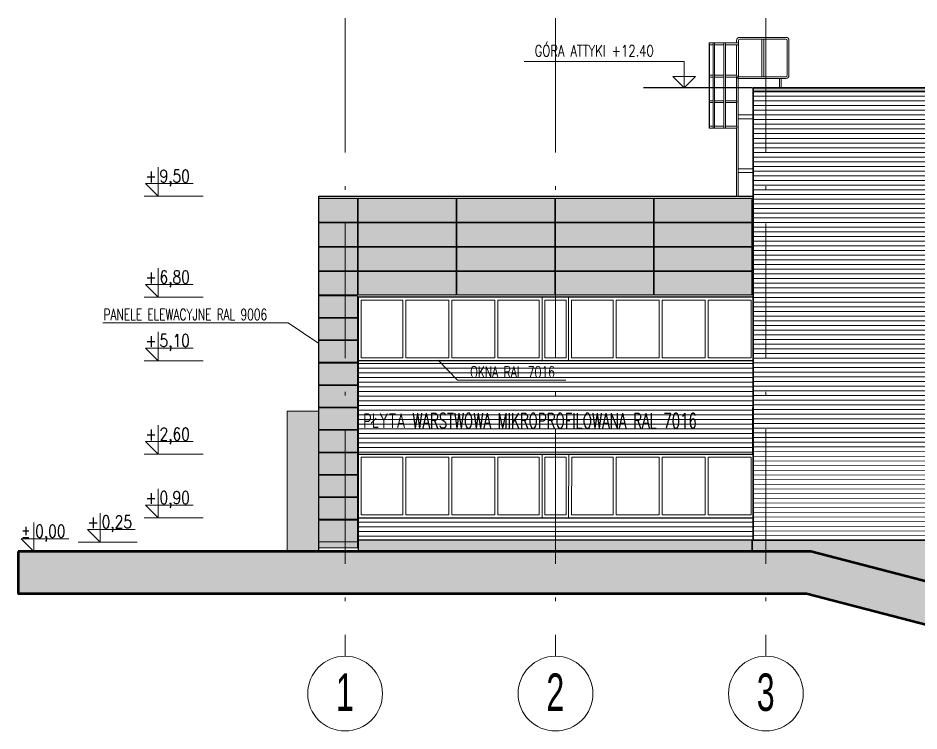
# Model space of a CAD drawing. Extents: x 6529560 to 6558080, y 5579316 to 5588131.
# Drawn here: x 6543920.26 to 6543944.34, y 5579602.17 to 5579621.24 of the extents above; entities that cross this region are included whole.
import ezdxf

# ---------------------------------------------------------------- set-up
doc = ezdxf.new("R2010")
doc.units = 0
doc.header["$MEASUREMENT"] = 0
for name, pattern in [('ACAD_ISO05W100', [33, 24, -3, 0, -3, 0, -3]), ('ACAD_ISO10W100', [18, 12, -3, 0, -3]), ('GR_SOLID', [0])]:
    doc.linetypes.add(name, pattern=pattern)
doc.layers.get('0').update_dxf_attribs({"color": 2, "linetype": 'CONTINUOUS', "lineweight": 5})
doc.layers.add('ARCH_BLACHA_7016', color=251, linetype='CONTINUOUS', lineweight=0, true_color=0x545454)
for name, color, linetype, lineweight in [('arch_drzwi i okna', 4, 'CONTINUOUS', 15), ('arch_linie widokowe', 4, 'CONTINUOUS', 13), ('arch_osie', 181, 'CONTINUOUS', 5), ('arch_powierzchnia', 6, 'CONTINUOUS', 35), ('arch_sciany murowane wewnetrzne', 20, 'CONTINUOUS', 25), ('arch_sciany_ocieplenie', 253, 'CONTINUOUS', 15), ('GESCHOSS_N8', 4, 'GR_SOLID', 18), ('RASTER_1_N9', 7, 'GR_SOLID', 18), ('STRICHART_0_N4', 4, 'GR_SOLID', 50), ('SYMBOL_N0', 7, 'GR_SOLID', 18), ('SYMBOL_N1', 7, 'GR_SOLID', 13), ('TEXT_N2', 7, 'GR_SOLID', 25)]:
    doc.layers.add(name, color=color, linetype=linetype, lineweight=lineweight)
doc.layers.add('arch_osie opisy', color=1, linetype='CONTINUOUS')
doc.layers.add('RASTER_1_N0', color=160, linetype='ACAD_ISO05W100')
doc.styles.add('GR_STANDARD', font='simplex.shx')
doc.styles.add('ROMANS', font='romans.shx', dxfattribs={"width": 0.8})
doc.styles.get("Standard").update_dxf_attribs({"font": 'arial.ttf', "width": 0.75})

# ---------------------------------------------------------------- blocks, each defined once
blk = doc.blocks.new('drabina_mala')
at = {"color": 0}
for p, q in [((-0.256, 0.332), (-0.256, 1.268)), ((-0.207, 1.268), (-0.207, 0.332)), ((-0.173, 1.35), (1.06, 1.35)), ((1.06, 1.302), (-0.173, 1.302)), ((1.094, 0.298), (1.094, 1.268)), ((1.143, 1.268), (1.143, 1.2)), ((1.094, 1.2), (1.873, 1.2)), ((1.094, 1.15), (1.438, 1.15)), ((1.095, 1.2), (1.095, 1.15)), ((1.143, 1.15), (1.143, 0.337)), ((1.438, 1.2), (1.438, -1.074)), ((1.488, 1.2), (1.488, -1.074)), ((1.488, 1.15), (1.736, 1.15)), ((1.736, 1.2), (1.736, -1.074)), ((1.771, 1.2), (1.771, -1.074)), ((1.771, 1.15), (1.868, 1.15)), ((1.868, 1.2), (1.868, 1.15)), ((1.094, 0.298), (-0.173, 0.298)), ((-0.173, 0.25), (1.094, 0.25)), ((1.098, 0.25), (1.098, -2.9)), ((1.134, 0.337), (1.134, 0.287)), ((1.134, 0.337), (1.438, 0.337)), ((1.134, 0.287), (1.438, 0.287)), ((1.143, 0.287), (1.143, -0.344)), ((1.143, 0.287), (1.143, -0.344)), ((1.488, 0.337), (1.736, 0.337)), ((1.488, 0.287), (1.736, 0.287)), ((1.771, 0.337), (1.868, 0.337)), ((1.771, 0.287), (1.868, 0.287)), ((1.868, 0.337), (1.868, 0.287)), ((1.868, 0.337), (1.868, 0.287)), ((1.134, -0.344), (1.134, -0.394)), ((1.134, -0.344), (1.438, -0.344)), ((1.134, -0.394), (1.438, -0.394)), ((1.143, -0.394), (1.143, -1.013)), ((1.143, -0.394), (1.143, -1.026)), ((1.488, -0.344), (1.736, -0.344)), ((1.488, -0.394), (1.736, -0.394)), ((1.771, -0.344), (1.868, -0.344)), ((1.771, -0.394), (1.868, -0.394)), ((1.868, -0.344), (1.868, -0.394)), ((0.701, -0.726), (1.098, -0.726)), ((0.701, -0.826), (1.098, -0.826)), ((1.134, -1.026), (1.134, -1.076)), ((1.134, -1.026), (1.438, -1.026)), ((1.134, -1.076), (1.438, -1.076)), ((1.143, -1.076), (1.143, -2.9)), ((1.203, -1.076), (1.868, -1.076)), ((1.488, -1.026), (1.736, -1.026)), ((1.488, -1.076), (1.736, -1.076)), ((1.771, -1.026), (1.868, -1.026)), ((1.868, -1.026), (1.868, -1.076)), ((0.701, -2.163), (1.098, -2.163)), ((1.098, -2.263), (1.098, -2.163)), ((0.701, -2.263), (1.098, -2.263))]:
    blk.add_line(p, q, dxfattribs=at)
for points in [[(0.468, 0.298), (0.418, 0.298), (0.418, 1.302), (0.468, 1.302)], [(1.873, 1.2), (1.868, 1.2), (1.868, -1.076), (1.873, -1.076)], [(0, 0), (-0.05, 0), (-0.05, 0.25), (0, 0.25)]]:
    blk.add_lwpolyline(points, close=True, dxfattribs=at)
for centre, radius, start, end in [((-0.173, 1.268), 0.0823, 90, 180), ((-0.173, 1.268), 0.034, 90, 180), ((1.06, 1.268), 0.0823, 0, 90), ((1.06, 1.268), 0.034, 0, 90), ((-0.173, 0.332), 0.0823, 180, 270), ((-0.173, 0.332), 0.034, 180, 270)]:
    blk.add_arc(centre, radius, start, end, dxfattribs=at)
blk.add_open_spline([(1.094, 0.25), (1.099, 0.253), (1.108, 0.259), (1.124, 0.274), (1.108, 0.289), (1.099, 0.295), (1.094, 0.298)], degree=3, dxfattribs=at)
blk = doc.blocks.new('3')
at = {"layer": 'arch_linie widokowe', "color": 7}
for p, q in [((383360, -207525), (383360, -206751)), ((384294, -207187), (383022, -207187)), ((383360, -207525), (383022, -207187)), ((383360, -210225), (383360, -209451)), ((384294, -209887), (383022, -209887)), ((383360, -210225), (383022, -209887)), ((383360, -211925), (383360, -211151)), ((384294, -211587), (383022, -211587)), ((383360, -211925), (383022, -211587)), ((383360, -214425), (383360, -213651)), ((384294, -214087), (383022, -214087)), ((383360, -214425), (383022, -214087)), ((383360, -216125), (383360, -215351)), ((384294, -215787), (383022, -215787)), ((383360, -216125), (383022, -215787)), ((381811, -216775), (381811, -216001)), ((380036, -217025), (380036, -216251)), ((382746, -216437), (381474, -216437)), ((381811, -216775), (381474, -216437)), ((380970, -216687), (379698, -216687)), ((380036, -217025), (379698, -216687))]:
    blk.add_line(p, q, dxfattribs=at)
at = {"layer": 'arch_linie widokowe', "color": 7, "linetype": 'Continuous'}
for p, q in [((384564, -207525), (382987, -207525)), ((384564, -210225), (382987, -210225)), ((384564, -211925), (382987, -211925)), ((384564, -214425), (382987, -214425)), ((384564, -216125), (382987, -216125)), ((382795, -216775), (381218, -216775))]:
    blk.add_line(p, q, dxfattribs=at)
blk.add_lwpolyline([(387656, -207525), (399266, -207525), (399266, -210225), (388689, -210225), (388689, -216925), (387656, -216925), (387656, -207525)], dxfattribs=at)
for points in [[(388689, -208215), (387656, -208215), (387656, -207585), (388689, -207585)], [(391325, -208215), (388709, -208215), (388709, -207585), (391325, -207585)], [(393961, -208215), (391345, -208215), (391345, -207585), (393961, -207585)], [(396598, -208215), (393981, -208215), (393981, -207585), (396598, -207585)], [(396618, -208215), (399234, -208215), (399234, -207585), (396618, -207585)], [(387656, -208865), (388689, -208865), (388689, -208235), (387656, -208235)], [(391325, -208865), (388709, -208865), (388709, -208235), (391325, -208235)], [(393961, -208865), (391345, -208865), (391345, -208235), (393961, -208235)], [(396598, -208865), (393981, -208865), (393981, -208235), (396598, -208235)], [(396618, -208865), (399234, -208865), (399234, -208235), (396618, -208235)], [(387656, -209515), (388689, -209515), (388689, -208885), (387656, -208885)], [(391325, -209515), (388709, -209515), (388709, -208885), (391325, -208885)], [(393961, -209515), (391345, -209515), (391345, -208885), (393961, -208885)], [(396598, -209515), (393981, -209515), (393981, -208885), (396598, -208885)], [(396618, -209515), (399234, -209515), (399234, -208885), (396618, -208885)], [(387656, -210165), (388689, -210165), (388689, -209535), (387656, -209535)], [(391325, -210165), (388709, -210165), (388709, -209535), (391325, -209535)], [(393961, -210165), (391345, -210165), (391345, -209535), (393961, -209535)], [(396598, -210165), (393981, -210165), (393981, -209535), (396598, -209535)], [(396618, -210165), (399234, -210165), (399234, -209535), (396618, -209535)], [(387656, -210765), (388689, -210765), (388689, -210185), (387656, -210185)], [(387656, -211365), (388689, -211365), (388689, -210785), (387656, -210785)], [(387656, -211965), (388689, -211965), (388689, -211385), (387656, -211385)], [(387656, -212565), (388689, -212565), (388689, -211985), (387656, -211985)], [(387656, -213165), (388689, -213165), (388689, -212585), (387656, -212585)], [(387656, -213765), (388689, -213765), (388689, -213185), (387656, -213185)], [(387656, -214365), (388689, -214365), (388689, -213785), (387656, -213785)], [(387656, -214965), (388689, -214965), (388689, -214385), (387656, -214385)], [(387656, -215565), (388689, -215565), (388689, -214985), (387656, -214985)], [(387656, -216165), (388689, -216165), (388689, -215585), (387656, -215585)], [(387656, -216765), (388689, -216765), (388689, -216185), (387656, -216185)]]:
    blk.add_lwpolyline(points, close=True, dxfattribs=at)
at = {"layer": 'arch_linie widokowe', "color": 7, "style": 'ROMANS', "width": 0.8}
for s, height, p in [('+', 338, (383019, -207154)), ('9,50', 337.5, (383398, -207154)), ('6,80', 337.5, (383398, -209854)), ('+', 338, (383019, -209854)), ('5,10', 337.5, (383398, -211554)), ('+', 338, (383019, -211554)), ('+', 338, (383019, -214054)), ('2,60', 337.5, (383398, -214054)), ('+', 338, (383019, -215754)), ('0,90', 337.5, (383398, -215754)), ('+', 338, (381471, -216404)), ('0,25', 337.5, (381850, -216404)), ('%%P', 337.5, (379695, -216654)), ('0,00', 337.5, (380074, -216654))]:
    blk.add_text(s, height=height, dxfattribs=at).set_placement(p)

msp = doc.modelspace()

# ---------------------------------------------------------------- hatches: boundary and pattern name
at = {"layer": 'ARCH_BLACHA_7016'}
h = msp.add_hatch(dxfattribs=at)
h.set_pattern_fill('LINE', color=256)
h.set_pattern_definition([(0, (2952.09783, -1380.60677), (0, 0.125), [])])
h.paths.add_polyline_path([(6544030.7115, 5579619.2691), (6544030.7115, 5579607.2691), (6544024.6238, 5579607.3003), (6544024.6265, 5579611.1707), (6544013.3736, 5579611.1626), (6544013.3765, 5579608.7691), (6544013.0812, 5579608.7691), (6544013.0212, 5579608.7691), (6544013.0212, 5579611.1691), (6544009.5212, 5579611.1691), (6544009.5212, 5579608.7691), (6544009.4612, 5579608.7691), (6544009.1615, 5579608.7691), (6544009.1615, 5579609.0941), (6544008.0265, 5579609.0941), (6544008.0265, 5579608.7691), (6544001.9265, 5579608.7691), (6544001.9265, 5579609.0941), (6544000.7915, 5579609.0941), (6544000.7915, 5579608.7691), (6544000.3568, 5579608.7691), (6544000.3568, 5579611.1691), (6543996.8568, 5579611.1691), (6543996.8565, 5579608.7691), (6543996.5112, 5579608.7691), (6543996.5115, 5579607.2691), (6543995.401, 5579607.2691), (6543995.4015, 5579609.0941), (6543994.2682, 5579609.0941), (6543994.2676, 5579607.2807), (6543962.7515, 5579607.2575), (6543962.7486, 5579611.1691), (6543945.8765, 5579611.1675), (6543945.8765, 5579607.2691), (6543939.9107, 5579607.2691), (6543939.9107, 5579619.2691)])
h.paths.add_polyline_path([(6543985.604, 5579607.869), (6543993.729, 5579607.869), (6543993.729, 5579609.5491), (6543985.604, 5579609.5491)], flags=16)
h = msp.add_hatch(dxfattribs=at)
h.set_pattern_fill('LINE', color=256)
h.set_pattern_definition([(0, (-205.06486, 0), (0, 0.125), [])])
h.paths.add_polyline_path([(6543929.3479, 5579609.5691), (6543939.9046, 5579609.5691), (6543939.9104, 5579612.0691), (6543929.3537, 5579612.0691)])
h.paths.add_polyline_path([(6543929.3536, 5579607.8691), (6543939.9107, 5579607.8691), (6543939.9107, 5579607.269), (6543929.3536, 5579607.269)])
at = {"layer": 'arch_drzwi i okna', "true_color": 0x8f1a95}
h = msp.add_hatch(color=214, dxfattribs=at)
h.dxf.hatch_style = 1
h.paths.add_polyline_path([(6543927.4509, 5579606.9691), (6543928.301, 5579606.9691), (6543928.301, 5579610.7251), (6543927.4509, 5579610.7251)])
at = {"layer": 'arch_sciany_ocieplenie'}
h = msp.add_hatch(color=256, dxfattribs=at)
h.dxf.hatch_style = 1
h.paths.add_polyline_path([(6544030.7115, 5579619.3691), (6544030.7115, 5579619.2691), (6543939.9107, 5579619.2691), (6543939.9107, 5579619.3691)])
at = {"layer": 'GESCHOSS_N8', "true_color": 0xc4c4c4}
h = msp.add_hatch(color=9, dxfattribs=at)
h.dxf.hatch_style = 1
h.paths.add_polyline_path([(6543939.9107, 5579613.7691), (6543939.9107, 5579616.4691), (6543928.301, 5579616.4691), (6543928.301, 5579607.0691), (6543929.3536, 5579607.0691), (6543929.3536, 5579613.7691)])
at = {"layer": 'GESCHOSS_N8'}
h = msp.add_hatch(color=253, dxfattribs=at)
h.dxf.hatch_style = 1
h.paths.add_polyline_path([(6543945.8765, 5579607.2691), (6543945.8765, 5579605.8141), (6543941.4539, 5579606.9691), (6543939.881, 5579606.9691), (6543939.881, 5579607.2691)])
h.paths.add_polyline_path([(6543962.7493, 5579607.2691), (6543962.7515, 5579605.8211), (6543967.149, 5579606.9691), (6543994.2679, 5579606.9691), (6543994.2679, 5579607.2691)])
h.paths.add_polyline_path([(6543995.4005, 5579607.2691), (6543995.4015, 5579606.9691), (6543996.7968, 5579606.9691), (6543996.7968, 5579607.7691), (6543996.8568, 5579607.7691), (6543996.8565, 5579608.7691), (6543996.5113, 5579608.7691), (6543996.5115, 5579607.2694)])
h.paths.add_polyline_path([(6544000.3568, 5579608.7691), (6544000.3568, 5579607.7691), (6544000.4168, 5579607.7691), (6544000.4168, 5579606.9691), (6544000.7915, 5579606.9691), (6544000.7915, 5579608.7691)])
h.paths.add_polyline_path([(6544001.9265, 5579608.7741), (6544001.9265, 5579606.9741), (6544008.0265, 5579606.9691), (6544008.0265, 5579608.7691)])
h.paths.add_polyline_path([(6544009.1615, 5579608.7691), (6544009.1615, 5579606.9691), (6544009.4612, 5579606.9691), (6544009.4612, 5579607.7691), (6544009.5212, 5579607.7691), (6544009.5212, 5579608.7691)])
h.paths.add_polyline_path([(6544013.0212, 5579608.7691), (6544013.0212, 5579607.7691), (6544013.0812, 5579607.7691), (6544013.0812, 5579606.9691), (6544013.3736, 5579606.9691), (6544013.3736, 5579608.7691)])
h.paths.add_polyline_path([(6544024.6236, 5579607.2691), (6544024.6236, 5579605.8229), (6544028.8232, 5579606.9691), (6544030.7415, 5579606.9691), (6544030.7415, 5579607.2691)])
h = msp.add_hatch(color=253, dxfattribs=at)
h.dxf.hatch_style = 1
h.paths.add_polyline_path([(6543929.3536, 5579607.2691), (6543929.3536, 5579606.9691), (6543939.881, 5579606.9691), (6543939.881, 5579607.2691)])
at = {"layer": 'STRICHART_0_N4'}
msp.add_hatch(color=256, dxfattribs=at).paths.add_polyline_path([(6543920.2578, 5579606.9691), (6543920.2578, 5579605.8465), (6543941.3358, 5579605.8465), (6543945.9305, 5579604.6465), (6543962.6964, 5579604.6465), (6543967.2931, 5579605.8465), (6544012.2537, 5579605.8465), (6544012.2537, 5579604.6497), (6544024.5886, 5579604.6497), (6544028.9737, 5579605.8465), (6544042.9474, 5579605.8465), (6544042.9474, 5579606.9691), (6544028.8232, 5579606.9691), (6544024.4236, 5579605.7683), (6544013.3736, 5579605.7723), (6544013.3736, 5579606.9691), (6543967.149, 5579606.9691), (6543962.5486, 5579605.7691), (6543946.0486, 5579605.7691), (6543941.4539, 5579606.9691)])

# ---------------------------------------------------------------- linework, layer by layer
at = {"layer": 'arch_drzwi i okna', "color": 7}
for points in [[(6543929.3532, 5579613.7691), (6543934.2732, 5579613.7692), (6543934.2729, 5579612.0692), (6543929.3529, 5579612.0691)], [(6543934.2732, 5579613.7691), (6543934.9782, 5579613.7691), (6543934.9779, 5579612.0692), (6543934.2729, 5579612.0692)], [(6543934.9782, 5579613.7691), (6543939.9102, 5579613.7691), (6543939.9099, 5579612.0691), (6543934.9779, 5579612.0691)], [(6543929.4332, 5579613.6891), (6543930.5432, 5579613.6891), (6543930.5429, 5579612.1491), (6543929.4329, 5579612.1491)], [(6543930.6229, 5579612.1491), (6543931.7729, 5579612.1491), (6543931.7732, 5579613.6891), (6543930.6232, 5579613.6891)], [(6543931.8532, 5579613.6891), (6543933.0032, 5579613.6891), (6543933.0029, 5579612.1491), (6543931.8529, 5579612.1491)], [(6543934.1932, 5579613.6891), (6543933.0832, 5579613.6891), (6543933.0829, 5579612.1491), (6543934.1929, 5579612.1491)], [(6543934.3392, 5579612.1492), (6543934.9117, 5579612.1492), (6543934.9119, 5579613.6891), (6543934.3394, 5579613.6891)], [(6543935.0582, 5579613.6891), (6543936.1682, 5579613.6891), (6543936.1679, 5579612.1491), (6543935.0579, 5579612.1491)], [(6543936.2479, 5579612.1491), (6543937.3979, 5579612.1491), (6543937.3982, 5579613.6891), (6543936.2482, 5579613.6891)], [(6543937.4782, 5579613.6891), (6543938.6282, 5579613.6891), (6543938.6279, 5579612.1491), (6543937.4779, 5579612.1491)], [(6543938.7082, 5579613.6891), (6543939.8582, 5579613.6891), (6543939.8579, 5579612.1491), (6543938.7079, 5579612.1491)], [(6543927.4509, 5579606.9691), (6543928.301, 5579606.9691), (6543928.301, 5579610.7251), (6543927.4509, 5579610.7251)], [(6543929.3538, 5579609.5691), (6543934.2738, 5579609.5692), (6543934.2735, 5579607.8692), (6543929.3535, 5579607.8691)], [(6543929.4338, 5579609.4891), (6543930.5438, 5579609.4891), (6543930.5435, 5579607.9491), (6543929.4335, 5579607.9491)], [(6543930.6235, 5579607.9491), (6543931.7735, 5579607.9491), (6543931.7738, 5579609.4891), (6543930.6238, 5579609.4891)], [(6543931.8538, 5579609.4891), (6543933.0038, 5579609.4891), (6543933.0035, 5579607.9491), (6543931.8535, 5579607.9491)], [(6543934.1938, 5579609.4891), (6543933.0838, 5579609.4891), (6543933.0835, 5579607.9491), (6543934.1935, 5579607.9491)], [(6543934.2738, 5579609.5691), (6543934.9788, 5579609.5691), (6543934.9785, 5579607.8692), (6543934.2735, 5579607.8692)], [(6543934.3398, 5579607.9492), (6543934.9123, 5579607.9492), (6543934.9125, 5579609.4891), (6543934.34, 5579609.4891)], [(6543934.9788, 5579609.5691), (6543939.9108, 5579609.5691), (6543939.9105, 5579607.8691), (6543934.9785, 5579607.8691)], [(6543935.0588, 5579609.4891), (6543936.1688, 5579609.4891), (6543936.1685, 5579607.9491), (6543935.0585, 5579607.9491)], [(6543936.2485, 5579607.9491), (6543937.3985, 5579607.9491), (6543937.3988, 5579609.4891), (6543936.2488, 5579609.4891)], [(6543937.4788, 5579609.4891), (6543938.6288, 5579609.4891), (6543938.6285, 5579607.9491), (6543937.4785, 5579607.9491)], [(6543938.7088, 5579609.4891), (6543939.8588, 5579609.4891), (6543939.8585, 5579607.9491), (6543938.7085, 5579607.9491)]]:
    msp.add_lwpolyline(points, close=True, dxfattribs=at)
at = {"layer": 'arch_osie', "linetype": 'ACAD_ISO10W100', "ltscale": 0.3, "extrusion": (-8.0265e-10, 4.94832e-09, 1), "elevation": 0}
for points in [[(6543929.0015, 5579621.2367), (6543929.0015, 5579604.1671)], [(6543934.6265, 5579621.2367), (6543934.6265, 5579604.1671)], [(6543940.2515, 5579621.2367), (6543940.2515, 5579604.1671)]]:
    msp.add_lwpolyline(points, dxfattribs=at)
at = {"layer": 'arch_osie'}
for centre in [(6543929.0015, 5579603.1671, 6.5405), (6543934.6265, 5579603.1671, 6.5405), (6543940.2515, 5579603.1671, 6.5405)]:
    msp.add_circle(centre, 1, dxfattribs=at)
at = {"layer": 'arch_powierzchnia'}
for points in [[(6544030.7115, 5579619.3691), (6544030.7115, 5579619.2691), (6543939.9107, 5579619.2691), (6543939.9107, 5579619.3691)], [(6543945.8765, 5579607.2691), (6543945.8765, 5579605.8141), (6543941.4539, 5579606.9691), (6543939.881, 5579606.9691), (6543939.881, 5579607.2691)]]:
    msp.add_lwpolyline(points, close=True, dxfattribs=at)
msp.add_lwpolyline([(6543994.2672, 5579607.2691), (6543962.7515, 5579607.2691), (6543962.7486, 5579611.1691), (6543945.8765, 5579611.1675), (6543945.8765, 5579607.2691), (6543939.9107, 5579607.2691), (6543939.9107, 5579619.2691), (6544030.7115, 5579619.2691)], dxfattribs=at)
at = {"layer": 'arch_sciany murowane wewnetrzne'}
for points in [[(6543939.9107, 5579619.3691), (6544030.7115, 5579619.3691), (6544030.7115, 5579619.2691), (6543939.9107, 5579619.2691)], [(6543929.3536, 5579606.9691), (6543928.3012, 5579606.9691), (6543928.3012, 5579616.4691), (6543939.9107, 5579616.4691), (6543939.9107, 5579613.7691), (6543929.3536, 5579613.7691)], [(6543929.3479, 5579609.5691), (6543939.9046, 5579609.5691), (6543939.9104, 5579612.0691), (6543929.3537, 5579612.0691)], [(6543929.3536, 5579607.8691), (6543939.9107, 5579607.8691), (6543939.9107, 5579607.269), (6543929.3536, 5579607.269)], [(6543939.881, 5579607.2691), (6543929.3536, 5579607.2691), (6543929.3536, 5579606.9691), (6543939.881, 5579606.9691)]]:
    msp.add_lwpolyline(points, close=True, dxfattribs=at)
for points in [[(6544030.7115, 5579619.2691), (6543939.9107, 5579619.2691), (6543939.9107, 5579607.2691), (6543945.8779, 5579607.2691), (6543945.8751, 5579611.1675), (6543962.7486, 5579611.1691), (6543962.7504, 5579607.2691), (6543994.2668, 5579607.2691)], [(6543994.2665, 5579607.2691), (6543962.7507, 5579607.2691), (6543962.7515, 5579611.1804), (6543945.8765, 5579611.1675), (6543945.8765, 5579607.2691), (6543939.881, 5579607.2691), (6543939.881, 5579606.9691), (6543941.4539, 5579606.9691), (6543946.0486, 5579605.7691), (6543962.5523, 5579605.7691), (6543967.149, 5579606.9691), (6544013.4765, 5579606.9691)]]:
    msp.add_lwpolyline(points, dxfattribs=at)
at = {"layer": 'RASTER_1_N0'}
msp.add_line((6543939.8803, 5579619.3691), (6543936.9833, 5579619.3691), dxfattribs=at)
at = {"layer": 'RASTER_1_N9'}
msp.add_line((6543939.8803, 5579619.3691), (6543936.9833, 5579619.3691), dxfattribs=at)
msp.add_lwpolyline([(6543922.5287, 5579613.0879), (6543927.4757, 5579613.0879), (6543928.2973, 5579612.5311)], dxfattribs=at)
at = {"layer": 'RASTER_1_N9', "extrusion": (0, 0, -1)}
msp.add_lwpolyline([(-6543934.901, 5579611.553), (-6543932.0111, 5579611.553), (-6543931.4896, 5579612.0867)], dxfattribs=at)
at = {"layer": 'STRICHART_0_N4'}
msp.add_lwpolyline([(6543920.2578, 5579606.9691), (6543920.2578, 5579605.8465), (6543941.3358, 5579605.8465), (6543945.9305, 5579604.6465), (6543962.6964, 5579604.6465), (6543967.2931, 5579605.8465), (6544012.2537, 5579605.8465), (6544012.2537, 5579604.6497), (6544024.5886, 5579604.6497), (6544028.9737, 5579605.8465), (6544042.9474, 5579605.8465), (6544042.9474, 5579606.9691), (6544028.8232, 5579606.9691), (6544024.4236, 5579605.7683), (6544013.3736, 5579605.7723), (6544013.3736, 5579606.9691), (6543967.149, 5579606.9691), (6543962.5486, 5579605.7691), (6543946.0486, 5579605.7691), (6543941.4539, 5579606.9691)], close=True, dxfattribs=at)
at = {"layer": 'SYMBOL_N0'}
msp.add_line((6543937.6669, 5579619.3691), (6543938.4669, 5579619.3691), dxfattribs=at)
at = {"layer": 'SYMBOL_N0', "extrusion": (0, 0, -1)}
msp.add_lwpolyline([(-6543933.7856, 5579620.0691), (-6543938.0669, 5579620.0691), (-6543938.0669, 5579619.3691)], dxfattribs=at)
at = {"layer": 'SYMBOL_N0'}
for points in [[(6543938.0669, 5579619.6691), (6543937.7669, 5579619.6691), (6543938.0669, 5579619.3691), (6543938.0669, 5579619.6691)], [(6543938.0669, 5579619.6691), (6543938.0669, 5579619.3691), (6543938.3669, 5579619.6691), (6543938.0669, 5579619.6691)]]:
    msp.add_lwpolyline(points, dxfattribs=at)

# ---------------------------------------------------------------- block references
at = {"xscale": 0.001, "yscale": 0.001, "zscale": 0.001}
msp.add_blockref('3', (6543540.6445, 5579823.9939), dxfattribs=at)
at = {"layer": 'arch_drzwi i okna', "color": 7, "xscale": -1}
msp.add_blockref('drabina_mala', (6543940.6116, 5579619.3691), dxfattribs=at)

# ---------------------------------------------------------------- texts
at = {"layer": 'arch_osie opisy', "char_height": 1, "width": 1.5, "attachment_point": 3}
for s, insert in [('{\\fArial Narrow|b0|i0|c238|p34;1}', (6543929.2346, 5579603.7051, 6.5405)), ('{\\fArial Narrow|b0|i0|c238|p34;2}', (6543934.8596, 5579603.7051, 6.5405)), ('{\\fArial Narrow|b0|i0|c238|p34;3}', (6543940.4846, 5579603.7051, 6.5405))]:
    msp.add_mtext(s, dxfattribs=dict(at, insert=insert))
at = {"layer": 'SYMBOL_N1', "style": 'GR_STANDARD', "width": 0.757018}
msp.add_text('GÓRA ATTYKI +12.40', height=0.3, dxfattribs=at).set_placement((6543934.0714, 5579620.2092, 6.555))
at = {"layer": 'TEXT_N2', "style": 'GR_STANDARD'}
for s, height, width, p in [('PANELE ELEWACYJNE RAL 9006', 0.3, 0.689796, (6543922.5446, 5579613.155, -6.6197)), ('OKNA RAL 7016', 0.3, 0.700298, (6543932.3486, 5579611.6201, -6.6197)), ('PŁYTA WARSTWOWA MIKROPROFILOWANA RAL 7016', 0.393945, 0.664478, (6543929.4887, 5579610.2694))]:
    msp.add_text(s, height=height, dxfattribs=dict(at, width=width)).set_placement(p)

doc.saveas('drawing.dxf')
